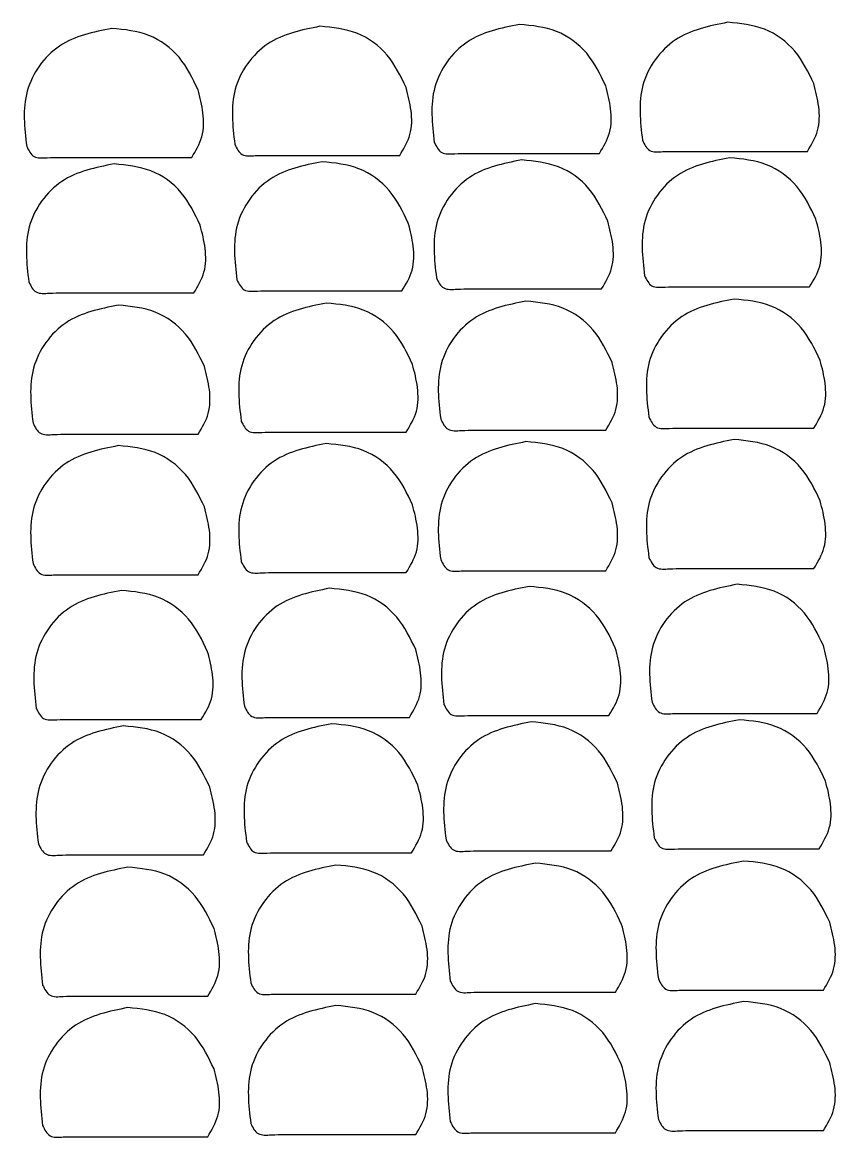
# Model space of a CAD drawing. Extents: x -830 to 230, y -333 to 309.
# Drawn here: x 120.7 to 229.6, y 10.9 to 160.3 of the extents above; entities that cross this region are included whole.
import ezdxf

# ---------------------------------------------------------------- set-up
doc = ezdxf.new("R2010")
doc.units = 0
doc.layers.add('newlayer', color=7, linetype='CONTINUOUS')

msp = doc.modelspace()

# ---------------------------------------------------------------- linework, layer by layer
at = {"layer": 'newlayer', "color": 7}
for p, q in [((187.270748, 159.965022), (187.270748, 159.965022)), ((215.138051, 160.250108), (215.138051, 160.250108)), ((132.679813, 159.428537), (132.679813, 159.428537)), ((160.547115, 159.713624), (160.547115, 159.713624)), ((215.423129, 142.108734), (215.423129, 142.108734)), ((132.964891, 141.287163), (132.964891, 141.287163)), ((160.832193, 141.572249), (160.832193, 141.572249)), ((187.555827, 141.823647), (187.555827, 141.823647)), ((161.402378, 122.652249), (161.402378, 122.652249)), ((188.126012, 122.903647), (188.126012, 122.903647)), ((215.993314, 123.188734), (215.993314, 123.188734)), ((133.535076, 122.367163), (133.535076, 122.367163)), ((133.535076, 103.55139), (133.535076, 103.55139)), ((161.402378, 103.836477), (161.402378, 103.836477)), ((188.126012, 104.087875), (188.126012, 104.087875)), ((215.993314, 104.372962), (215.993314, 104.372962)), ((133.962704, 84.165436), (133.962704, 84.165436)), ((161.830007, 84.450522), (161.830007, 84.450522)), ((188.55364, 84.70192), (188.55364, 84.70192)), ((216.420943, 84.987007), (216.420943, 84.987007)), ((134.247783, 66.024061), (134.247783, 66.024061)), ((162.115085, 66.309148), (162.115085, 66.309148)), ((188.838719, 66.560546), (188.838719, 66.560546)), ((216.706021, 66.845633), (216.706021, 66.845633)), ((217.276206, 47.925622), (217.276206, 47.925622)), ((134.817968, 47.104061), (134.817968, 47.104061)), ((162.68527, 47.389148), (162.68527, 47.389148)), ((189.408903, 47.640549), (189.408903, 47.640549)), ((162.68527, 28.573376), (162.68527, 28.573376)), ((189.408903, 28.824765), (189.408903, 28.824765)), ((217.276206, 29.109866), (217.276206, 29.109866)), ((134.817968, 28.288289), (134.817968, 28.288289))]:
    msp.add_line(p, q, dxfattribs=at)
for points, knots in [([(187.270748, 159.965022), (184.793168, 159.470146), (179.815823, 158.475964), (174.978729, 151.698594), (175.566129, 146.670884), (175.858384, 144.169397)], [0, 0, 0, 0, 7.38699, 14.84012, 22.220271, 22.220271, 22.220271, 22.220271]), ([(198.806582, 151.754119), (198.07727, 153.281121), (196.622331, 156.327409), (192.330327, 159.471763), (188.959584, 159.800377), (187.270748, 159.965022)], [0, 0, 0, 0, 5.030849, 10.036279, 15.062328, 15.062328, 15.062328, 15.062328]), ([(215.138051, 160.250108), (212.66047, 159.755233), (207.683126, 158.761051), (202.846032, 151.983681), (203.433432, 146.95597), (203.725687, 144.454483)], [0, 0, 0, 0, 7.38699, 14.84012, 22.220271, 22.220271, 22.220271, 22.220271]), ([(226.673884, 152.039206), (225.944572, 153.566207), (224.489633, 156.612496), (220.197629, 159.75685), (216.826886, 160.085464), (215.138051, 160.250108)], [0, 0, 0, 0, 5.030849, 10.036279, 15.062328, 15.062328, 15.062328, 15.062328]), ([(132.679813, 159.428537), (130.202232, 158.933661), (125.224887, 157.93948), (120.387793, 151.162109), (120.975194, 146.134399), (121.267449, 143.632912)], [0, 0, 0, 0, 7.38699, 14.84012, 22.220271, 22.220271, 22.220271, 22.220271]), ([(144.215646, 151.217634), (143.486334, 152.744636), (142.031395, 155.790924), (137.739391, 158.935279), (134.368648, 159.263892), (132.679813, 159.428537)], [0, 0, 0, 0, 5.030849, 10.036279, 15.062328, 15.062328, 15.062328, 15.062328]), ([(160.547115, 159.713624), (158.069534, 159.218748), (153.09219, 158.224566), (148.255096, 151.447196), (148.842496, 146.419486), (149.134751, 143.917999)], [0, 0, 0, 0, 7.38699, 14.84012, 22.220271, 22.220271, 22.220271, 22.220271]), ([(172.082948, 151.502721), (171.353636, 153.029723), (169.898698, 156.076011), (165.606693, 159.220365), (162.23595, 159.548979), (160.547115, 159.713624)], [0, 0, 0, 0, 5.030849, 10.036279, 15.062328, 15.062328, 15.062328, 15.062328]), ([(143.368979, 142.142426), (143.910031, 143.042712), (145.007758, 144.86928), (145.009774, 148.148047), (144.479918, 150.19613), (144.215646, 151.217634)], [0, 0, 0, 0, 3.099286, 6.288064, 9.461079, 9.461079, 9.461079, 9.461079]), ([(171.236282, 142.427513), (171.777333, 143.327799), (172.87506, 145.154367), (172.877077, 148.433134), (172.34722, 150.481217), (172.082948, 151.502721)], [0, 0, 0, 0, 3.099286, 6.288064, 9.461079, 9.461079, 9.461079, 9.461079]), ([(197.959915, 142.678911), (198.500967, 143.579197), (199.598693, 145.405765), (199.60071, 148.684532), (199.070854, 150.732615), (198.806582, 151.754119)], [0, 0, 0, 0, 3.099286, 6.288064, 9.461079, 9.461079, 9.461079, 9.461079]), ([(225.827217, 142.963997), (226.368269, 143.864284), (227.465996, 145.690852), (227.468013, 148.969619), (226.938156, 151.017702), (226.673884, 152.039206)], [0, 0, 0, 0, 3.099286, 6.288064, 9.461079, 9.461079, 9.461079, 9.461079]), ([(121.267449, 143.632912), (121.53767, 143.080329), (122.092052, 141.946661), (124.071806, 142.14413), (125.226946, 142.142997), (125.809479, 142.142426)], [0, 0, 0, 0, 1.679089, 3.444787, 5.241098, 5.241098, 5.241098, 5.241098]), ([(149.134751, 143.917999), (149.404973, 143.365416), (149.959355, 142.231747), (151.939108, 142.429217), (153.094248, 142.428084), (153.676782, 142.427513)], [0, 0, 0, 0, 1.679089, 3.444787, 5.241098, 5.241098, 5.241098, 5.241098]), ([(175.858384, 144.169397), (176.128606, 143.616814), (176.682988, 142.483145), (178.662741, 142.680615), (179.817882, 142.679482), (180.400415, 142.678911)], [0, 0, 0, 0, 1.679089, 3.444787, 5.241098, 5.241098, 5.241098, 5.241098]), ([(203.725687, 144.454483), (203.995909, 143.901901), (204.550291, 142.768232), (206.530044, 142.965702), (207.685184, 142.964569), (208.267718, 142.963997)], [0, 0, 0, 0, 1.679089, 3.444787, 5.241098, 5.241098, 5.241098, 5.241098]), ([(125.809479, 142.142426), (127.760538, 142.142426), (131.662652, 142.142426), (137.515819, 142.142426), (141.417927, 142.142426), (143.368979, 142.142426)], [0, 0, 0, 0, 5.853175, 11.706344, 17.5595, 17.5595, 17.5595, 17.5595]), ([(153.676782, 142.427513), (155.62784, 142.427513), (159.529955, 142.427513), (165.383121, 142.427513), (169.28523, 142.427513), (171.236282, 142.427513)], [0, 0, 0, 0, 5.853175, 11.706344, 17.5595, 17.5595, 17.5595, 17.5595]), ([(180.400415, 142.678911), (182.351474, 142.678911), (186.253588, 142.678911), (192.106755, 142.678911), (196.008863, 142.678911), (197.959915, 142.678911)], [0, 0, 0, 0, 5.853175, 11.706344, 17.5595, 17.5595, 17.5595, 17.5595]), ([(215.423129, 142.108734), (212.945549, 141.613859), (207.968205, 140.619677), (203.131112, 133.842306), (203.718513, 128.814596), (204.010768, 126.313109)], [0, 0, 0, 0, 7.386989, 14.840119, 22.22027, 22.22027, 22.22027, 22.22027]), ([(208.267718, 142.963997), (210.218776, 142.963997), (214.120891, 142.963997), (219.974057, 142.963997), (223.876165, 142.963997), (225.827217, 142.963997)], [0, 0, 0, 0, 5.853175, 11.706344, 17.5595, 17.5595, 17.5595, 17.5595]), ([(226.958962, 133.897831), (226.229651, 135.424833), (224.774712, 138.471122), (220.482707, 141.615476), (217.111965, 141.94409), (215.423129, 142.108734)], [0, 0, 0, 0, 5.030849, 10.036279, 15.062328, 15.062328, 15.062328, 15.062328]), ([(132.964891, 141.287163), (130.48731, 140.792287), (125.509966, 139.798105), (120.672874, 133.020735), (121.260274, 127.993025), (121.55253, 125.491538)], [0, 0, 0, 0, 7.386989, 14.840119, 22.22027, 22.22027, 22.22027, 22.22027]), ([(144.500724, 133.07626), (143.771412, 134.603262), (142.316473, 137.64955), (138.024469, 140.793904), (134.653726, 141.122518), (132.964891, 141.287163)], [0, 0, 0, 0, 5.030849, 10.036279, 15.062328, 15.062328, 15.062328, 15.062328]), ([(160.832193, 141.572249), (158.354613, 141.077374), (153.377269, 140.083192), (148.540176, 133.305821), (149.127577, 128.278111), (149.419832, 125.776624)], [0, 0, 0, 0, 7.386989, 14.840119, 22.22027, 22.22027, 22.22027, 22.22027]), ([(172.368027, 133.361347), (171.638715, 134.888349), (170.183776, 137.934637), (165.891771, 141.078991), (162.521029, 141.407605), (160.832193, 141.572249)], [0, 0, 0, 0, 5.030849, 10.036279, 15.062328, 15.062328, 15.062328, 15.062328]), ([(187.555827, 141.823647), (185.078246, 141.328772), (180.100902, 140.33459), (175.26381, 133.557219), (175.85121, 128.529509), (176.143466, 126.028022)], [0, 0, 0, 0, 7.386989, 14.840119, 22.22027, 22.22027, 22.22027, 22.22027]), ([(199.09166, 133.612745), (198.362348, 135.139746), (196.907409, 138.186035), (192.615405, 141.330389), (189.244662, 141.659003), (187.555827, 141.823647)], [0, 0, 0, 0, 5.030849, 10.036279, 15.062328, 15.062328, 15.062328, 15.062328]), ([(143.654058, 124.001052), (144.195109, 124.901338), (145.292836, 126.727906), (145.294853, 130.006673), (144.764996, 132.054756), (144.500724, 133.07626)], [0, 0, 0, 0, 3.099286, 6.288064, 9.461079, 9.461079, 9.461079, 9.461079]), ([(171.52136, 124.286138), (172.062412, 125.186425), (173.160138, 127.012993), (173.162155, 130.29176), (172.632298, 132.339843), (172.368027, 133.361347)], [0, 0, 0, 0, 3.099286, 6.288064, 9.461079, 9.461079, 9.461079, 9.461079]), ([(198.244993, 124.537536), (198.786045, 125.437822), (199.883772, 127.264391), (199.885788, 130.543158), (199.355932, 132.591241), (199.09166, 133.612745)], [0, 0, 0, 0, 3.099286, 6.288064, 9.461079, 9.461079, 9.461079, 9.461079]), ([(226.112296, 124.822623), (226.653348, 125.722909), (227.751074, 127.549478), (227.753091, 130.828245), (227.223234, 132.876327), (226.958962, 133.897831)], [0, 0, 0, 0, 3.099286, 6.288064, 9.461079, 9.461079, 9.461079, 9.461079]), ([(121.55253, 125.491538), (121.822751, 124.938955), (122.377132, 123.805287), (124.356885, 124.002756), (125.512024, 124.001623), (126.094558, 124.001052)], [0, 0, 0, 0, 1.679088, 3.444785, 5.241095, 5.241095, 5.241095, 5.241095]), ([(149.419832, 125.776624), (149.690054, 125.224042), (150.244435, 124.090373), (152.224187, 124.287843), (153.379327, 124.28671), (153.96186, 124.286138)], [0, 0, 0, 0, 1.679088, 3.444785, 5.241095, 5.241095, 5.241095, 5.241095]), ([(176.143466, 126.028022), (176.413687, 125.47544), (176.968068, 124.341771), (178.947821, 124.539241), (180.10296, 124.538108), (180.685494, 124.537536)], [0, 0, 0, 0, 1.679088, 3.444785, 5.241095, 5.241095, 5.241095, 5.241095]), ([(204.010768, 126.313109), (204.280989, 125.760526), (204.835371, 124.626858), (206.815123, 124.824328), (207.970262, 124.823194), (208.552796, 124.822623)], [0, 0, 0, 0, 1.679088, 3.444785, 5.241095, 5.241095, 5.241095, 5.241095]), ([(126.094558, 124.001052), (128.045616, 124.001052), (131.947731, 124.001052), (137.800897, 124.001052), (141.703005, 124.001052), (143.654058, 124.001052)], [0, 0, 0, 0, 5.853175, 11.706344, 17.5595, 17.5595, 17.5595, 17.5595]), ([(153.96186, 124.286138), (155.912918, 124.286138), (159.815033, 124.286138), (165.6682, 124.286138), (169.570308, 124.286138), (171.52136, 124.286138)], [0, 0, 0, 0, 5.853175, 11.706344, 17.5595, 17.5595, 17.5595, 17.5595]), ([(180.685494, 124.537536), (182.636552, 124.537536), (186.538666, 124.537536), (192.391833, 124.537536), (196.293941, 124.537536), (198.244993, 124.537536)], [0, 0, 0, 0, 5.853175, 11.706344, 17.5595, 17.5595, 17.5595, 17.5595]), ([(208.552796, 124.822623), (210.503854, 124.822623), (214.405969, 124.822623), (220.259135, 124.822623), (224.161244, 124.822623), (226.112296, 124.822623)], [0, 0, 0, 0, 5.853175, 11.706344, 17.5595, 17.5595, 17.5595, 17.5595]), ([(161.402378, 122.652249), (158.924798, 122.157374), (153.947454, 121.163192), (149.110361, 114.385821), (149.697762, 109.358111), (149.990017, 106.856624)], [0, 0, 0, 0, 7.386989, 14.840119, 22.22027, 22.22027, 22.22027, 22.22027]), ([(172.938211, 114.441347), (172.2089, 115.968349), (170.753961, 119.014637), (166.461956, 122.158991), (163.091214, 122.487605), (161.402378, 122.652249)], [0, 0, 0, 0, 5.030849, 10.036279, 15.062328, 15.062328, 15.062328, 15.062328]), ([(188.126012, 122.903647), (185.648431, 122.408772), (180.671087, 121.41459), (175.833995, 114.637219), (176.421395, 109.609509), (176.71365, 107.108022)], [0, 0, 0, 0, 7.386989, 14.840119, 22.22027, 22.22027, 22.22027, 22.22027]), ([(199.661845, 114.692745), (198.932533, 116.219746), (197.477594, 119.266035), (193.18559, 122.410389), (189.814847, 122.739003), (188.126012, 122.903647)], [0, 0, 0, 0, 5.030849, 10.036279, 15.062328, 15.062328, 15.062328, 15.062328]), ([(215.993314, 123.188734), (213.515734, 122.693859), (208.538389, 121.699677), (203.701297, 114.922306), (204.288698, 109.894596), (204.580953, 107.393109)], [0, 0, 0, 0, 7.386989, 14.840119, 22.22027, 22.22027, 22.22027, 22.22027]), ([(227.529147, 114.977831), (226.799835, 116.504833), (225.344897, 119.551122), (221.052892, 122.695476), (217.68215, 123.02409), (215.993314, 123.188734)], [0, 0, 0, 0, 5.030849, 10.036279, 15.062328, 15.062328, 15.062328, 15.062328]), ([(133.535076, 122.367163), (131.057495, 121.872287), (126.080151, 120.878105), (121.243059, 114.100735), (121.830459, 109.073025), (122.122715, 106.571538)], [0, 0, 0, 0, 7.386989, 14.840119, 22.22027, 22.22027, 22.22027, 22.22027]), ([(145.070909, 114.15626), (144.341597, 115.683262), (142.886658, 118.72955), (138.594654, 121.873904), (135.223911, 122.202518), (133.535076, 122.367163)], [0, 0, 0, 0, 5.030849, 10.036279, 15.062328, 15.062328, 15.062328, 15.062328]), ([(144.224242, 105.081052), (144.765294, 105.981338), (145.863021, 107.807906), (145.865037, 111.086673), (145.335181, 113.134756), (145.070909, 114.15626)], [0, 0, 0, 0, 3.099286, 6.288064, 9.461079, 9.461079, 9.461079, 9.461079]), ([(172.091545, 105.366138), (172.632597, 106.266425), (173.730323, 108.092993), (173.73234, 111.37176), (173.202483, 113.419843), (172.938211, 114.441347)], [0, 0, 0, 0, 3.099286, 6.288064, 9.461079, 9.461079, 9.461079, 9.461079]), ([(198.815178, 105.617536), (199.35623, 106.517822), (200.453957, 108.344391), (200.455973, 111.623158), (199.926117, 113.671241), (199.661845, 114.692745)], [0, 0, 0, 0, 3.099286, 6.288064, 9.461079, 9.461079, 9.461079, 9.461079]), ([(226.682481, 105.902623), (227.223532, 106.802909), (228.321259, 108.629478), (228.323276, 111.908245), (227.793419, 113.956327), (227.529147, 114.977831)], [0, 0, 0, 0, 3.099286, 6.288064, 9.461079, 9.461079, 9.461079, 9.461079]), ([(122.122715, 106.571538), (122.392936, 106.018955), (122.947317, 104.885287), (124.92707, 105.082756), (126.082209, 105.081623), (126.664743, 105.081052)], [0, 0, 0, 0, 1.679088, 3.444785, 5.241095, 5.241095, 5.241095, 5.241095]), ([(149.990017, 106.856624), (150.260238, 106.304042), (150.81462, 105.170373), (152.794372, 105.367843), (153.949511, 105.36671), (154.532045, 105.366138)], [0, 0, 0, 0, 1.679088, 3.444785, 5.241095, 5.241095, 5.241095, 5.241095]), ([(176.71365, 107.108022), (176.983872, 106.55544), (177.538253, 105.421771), (179.518006, 105.619241), (180.673145, 105.618108), (181.255678, 105.617536)], [0, 0, 0, 0, 1.679088, 3.444785, 5.241095, 5.241095, 5.241095, 5.241095]), ([(204.580953, 107.393109), (204.851174, 106.840526), (205.405556, 105.706858), (207.385308, 105.904328), (208.540447, 105.903194), (209.122981, 105.902623)], [0, 0, 0, 0, 1.679088, 3.444785, 5.241095, 5.241095, 5.241095, 5.241095]), ([(126.664743, 105.081052), (128.615801, 105.081052), (132.517915, 105.081052), (138.371082, 105.081052), (142.27319, 105.081052), (144.224242, 105.081052)], [0, 0, 0, 0, 5.853175, 11.706344, 17.5595, 17.5595, 17.5595, 17.5595]), ([(154.532045, 105.366138), (156.483103, 105.366138), (160.385218, 105.366138), (166.238384, 105.366138), (170.140493, 105.366138), (172.091545, 105.366138)], [0, 0, 0, 0, 5.853175, 11.706344, 17.5595, 17.5595, 17.5595, 17.5595]), ([(181.255678, 105.617536), (183.206737, 105.617536), (187.108851, 105.617536), (192.962018, 105.617536), (196.864126, 105.617536), (198.815178, 105.617536)], [0, 0, 0, 0, 5.853175, 11.706344, 17.5595, 17.5595, 17.5595, 17.5595]), ([(209.122981, 105.902623), (211.074039, 105.902623), (214.976154, 105.902623), (220.82932, 105.902623), (224.731429, 105.902623), (226.682481, 105.902623)], [0, 0, 0, 0, 5.853175, 11.706344, 17.5595, 17.5595, 17.5595, 17.5595]), ([(133.535076, 103.55139), (131.057495, 103.056515), (126.080151, 102.062333), (121.243059, 95.284962), (121.830459, 90.257252), (122.122715, 87.755765)], [0, 0, 0, 0, 7.386989, 14.840119, 22.22027, 22.22027, 22.22027, 22.22027]), ([(145.070909, 95.340487), (144.341597, 96.867489), (142.886658, 99.913778), (138.594654, 103.058132), (135.223911, 103.386746), (133.535076, 103.55139)], [0, 0, 0, 0, 5.030849, 10.036279, 15.062328, 15.062328, 15.062328, 15.062328]), ([(161.402378, 103.836477), (158.924798, 103.341602), (153.947454, 102.34742), (149.110361, 95.570049), (149.697762, 90.542339), (149.990017, 88.040852)], [0, 0, 0, 0, 7.386989, 14.840119, 22.22027, 22.22027, 22.22027, 22.22027]), ([(172.938211, 95.625574), (172.2089, 97.152576), (170.753961, 100.198864), (166.461956, 103.343219), (163.091214, 103.671832), (161.402378, 103.836477)], [0, 0, 0, 0, 5.030849, 10.036279, 15.062328, 15.062328, 15.062328, 15.062328]), ([(188.126012, 104.087875), (185.648431, 103.592999), (180.671087, 102.598818), (175.833995, 95.821447), (176.421395, 90.793737), (176.71365, 88.29225)], [0, 0, 0, 0, 7.386989, 14.840119, 22.22027, 22.22027, 22.22027, 22.22027]), ([(199.661845, 95.876972), (198.932533, 97.403974), (197.477594, 100.450262), (193.18559, 103.594617), (189.814847, 103.92323), (188.126012, 104.087875)], [0, 0, 0, 0, 5.030849, 10.036279, 15.062328, 15.062328, 15.062328, 15.062328]), ([(215.993314, 104.372962), (213.515734, 103.878086), (208.538389, 102.883904), (203.701297, 96.106534), (204.288698, 91.078824), (204.580953, 88.577337)], [0, 0, 0, 0, 7.386989, 14.840119, 22.22027, 22.22027, 22.22027, 22.22027]), ([(227.529147, 96.162059), (226.799835, 97.689061), (225.344897, 100.735349), (221.052892, 103.879703), (217.68215, 104.208317), (215.993314, 104.372962)], [0, 0, 0, 0, 5.030849, 10.036279, 15.062328, 15.062328, 15.062328, 15.062328]), ([(172.091545, 86.550366), (172.632597, 87.450652), (173.730323, 89.27722), (173.73234, 92.555987), (173.202483, 94.60407), (172.938211, 95.625574)], [0, 0, 0, 0, 3.099286, 6.288064, 9.461079, 9.461079, 9.461079, 9.461079]), ([(198.815178, 86.801764), (199.35623, 87.70205), (200.453957, 89.528618), (200.455973, 92.807385), (199.926117, 94.855468), (199.661845, 95.876972)], [0, 0, 0, 0, 3.099286, 6.288064, 9.461079, 9.461079, 9.461079, 9.461079]), ([(226.682481, 87.086851), (227.223532, 87.987137), (228.321259, 89.813705), (228.323276, 93.092472), (227.793419, 95.140555), (227.529147, 96.162059)], [0, 0, 0, 0, 3.099286, 6.288064, 9.461079, 9.461079, 9.461079, 9.461079]), ([(144.224242, 86.265279), (144.765294, 87.165565), (145.863021, 88.992134), (145.865037, 92.270901), (145.335181, 94.318983), (145.070909, 95.340487)], [0, 0, 0, 0, 3.099286, 6.288064, 9.461079, 9.461079, 9.461079, 9.461079]), ([(176.71365, 88.29225), (176.983872, 87.739667), (177.538253, 86.605999), (179.518006, 86.803468), (180.673145, 86.802335), (181.255678, 86.801764)], [0, 0, 0, 0, 1.679088, 3.444785, 5.241095, 5.241095, 5.241095, 5.241095]), ([(204.580953, 88.577337), (204.851174, 88.024754), (205.405556, 86.891086), (207.385308, 87.088555), (208.540447, 87.087422), (209.122981, 87.086851)], [0, 0, 0, 0, 1.679088, 3.444785, 5.241095, 5.241095, 5.241095, 5.241095]), ([(122.122715, 87.755765), (122.392936, 87.203182), (122.947317, 86.069514), (124.92707, 86.266984), (126.082209, 86.26585), (126.664743, 86.265279)], [0, 0, 0, 0, 1.679088, 3.444785, 5.241095, 5.241095, 5.241095, 5.241095]), ([(149.990017, 88.040852), (150.260238, 87.488269), (150.81462, 86.354601), (152.794372, 86.55207), (153.949511, 86.550937), (154.532045, 86.550366)], [0, 0, 0, 0, 1.679088, 3.444785, 5.241095, 5.241095, 5.241095, 5.241095]), ([(181.255678, 86.801764), (183.206737, 86.801764), (187.108851, 86.801764), (192.962018, 86.801764), (196.864126, 86.801764), (198.815178, 86.801764)], [0, 0, 0, 0, 5.853175, 11.706344, 17.5595, 17.5595, 17.5595, 17.5595]), ([(209.122981, 87.086851), (211.074039, 87.086851), (214.976154, 87.086851), (220.82932, 87.086851), (224.731429, 87.086851), (226.682481, 87.086851)], [0, 0, 0, 0, 5.853175, 11.706344, 17.5595, 17.5595, 17.5595, 17.5595]), ([(126.664743, 86.265279), (128.615801, 86.265279), (132.517915, 86.265279), (138.371082, 86.265279), (142.27319, 86.265279), (144.224242, 86.265279)], [0, 0, 0, 0, 5.853175, 11.706344, 17.5595, 17.5595, 17.5595, 17.5595]), ([(154.532045, 86.550366), (156.483103, 86.550366), (160.385218, 86.550366), (166.238384, 86.550366), (170.140493, 86.550366), (172.091545, 86.550366)], [0, 0, 0, 0, 5.853175, 11.706344, 17.5595, 17.5595, 17.5595, 17.5595]), ([(133.962704, 84.165436), (131.485124, 83.67056), (126.507779, 82.676378), (121.670685, 75.899008), (122.258085, 70.871298), (122.550341, 68.369811)], [0, 0, 0, 0, 7.38699, 14.84012, 22.220271, 22.220271, 22.220271, 22.220271]), ([(145.498538, 75.954533), (144.769226, 77.481535), (143.314287, 80.527823), (139.022283, 83.672177), (135.65154, 84.000791), (133.962704, 84.165436)], [0, 0, 0, 0, 5.030849, 10.036279, 15.062328, 15.062328, 15.062328, 15.062328]), ([(161.830007, 84.450522), (159.352426, 83.955647), (154.375082, 82.961465), (149.537988, 76.184095), (150.125388, 71.156385), (150.417643, 68.654897)], [0, 0, 0, 0, 7.38699, 14.84012, 22.220271, 22.220271, 22.220271, 22.220271]), ([(173.36584, 76.23962), (172.636528, 77.766622), (171.181589, 80.81291), (166.889585, 83.957264), (163.518842, 84.285878), (161.830007, 84.450522)], [0, 0, 0, 0, 5.030849, 10.036279, 15.062328, 15.062328, 15.062328, 15.062328]), ([(188.55364, 84.70192), (186.07606, 84.207045), (181.098715, 83.212863), (176.261621, 76.435493), (176.849021, 71.407782), (177.141276, 68.906295)], [0, 0, 0, 0, 7.38699, 14.84012, 22.220271, 22.220271, 22.220271, 22.220271]), ([(200.089474, 76.491018), (199.360162, 78.018019), (197.905223, 81.064308), (193.613219, 84.208662), (190.242476, 84.537276), (188.55364, 84.70192)], [0, 0, 0, 0, 5.030849, 10.036279, 15.062328, 15.062328, 15.062328, 15.062328]), ([(216.420943, 84.987007), (213.943362, 84.492132), (208.966018, 83.49795), (204.128923, 76.72058), (204.716324, 71.692869), (205.008579, 69.191382)], [0, 0, 0, 0, 7.38699, 14.84012, 22.220271, 22.220271, 22.220271, 22.220271]), ([(227.956776, 76.776104), (227.227464, 78.303106), (225.772525, 81.349395), (221.480521, 84.493749), (218.109778, 84.822363), (216.420943, 84.987007)], [0, 0, 0, 0, 5.030849, 10.036279, 15.062328, 15.062328, 15.062328, 15.062328]), ([(172.519173, 67.164411), (173.060225, 68.064698), (174.157952, 69.891266), (174.159969, 73.170033), (173.630112, 75.218116), (173.36584, 76.23962)], [0, 0, 0, 0, 3.099286, 6.288064, 9.461079, 9.461079, 9.461079, 9.461079]), ([(199.242807, 67.415809), (199.783859, 68.316095), (200.881585, 70.142664), (200.883602, 73.421431), (200.353746, 75.469514), (200.089474, 76.491018)], [0, 0, 0, 0, 3.099286, 6.288064, 9.461079, 9.461079, 9.461079, 9.461079]), ([(227.110109, 67.700896), (227.651161, 68.601182), (228.748888, 70.427751), (228.750904, 73.706518), (228.221048, 75.7546), (227.956776, 76.776104)], [0, 0, 0, 0, 3.099286, 6.288064, 9.461079, 9.461079, 9.461079, 9.461079]), ([(144.651871, 66.879325), (145.192923, 67.779611), (146.290649, 69.606179), (146.292666, 72.884946), (145.76281, 74.933029), (145.498538, 75.954533)], [0, 0, 0, 0, 3.099286, 6.288064, 9.461079, 9.461079, 9.461079, 9.461079]), ([(177.141276, 68.906295), (177.411498, 68.353713), (177.96588, 67.220044), (179.945633, 67.417514), (181.100773, 67.416381), (181.683307, 67.415809)], [0, 0, 0, 0, 1.679089, 3.444787, 5.241098, 5.241098, 5.241098, 5.241098]), ([(205.008579, 69.191382), (205.278801, 68.638799), (205.833182, 67.505131), (207.812936, 67.702601), (208.968076, 67.701467), (209.55061, 67.700896)], [0, 0, 0, 0, 1.679089, 3.444787, 5.241098, 5.241098, 5.241098, 5.241098]), ([(122.550341, 68.369811), (122.820562, 67.817228), (123.374944, 66.683559), (125.354697, 66.881029), (126.509838, 66.879896), (127.092371, 66.879325)], [0, 0, 0, 0, 1.679089, 3.444787, 5.241098, 5.241098, 5.241098, 5.241098]), ([(150.417643, 68.654897), (150.687865, 68.102315), (151.242247, 66.968646), (153.222, 67.166116), (154.37714, 67.164983), (154.959674, 67.164411)], [0, 0, 0, 0, 1.679089, 3.444787, 5.241098, 5.241098, 5.241098, 5.241098]), ([(181.683307, 67.415809), (183.634366, 67.415809), (187.53648, 67.415809), (193.389647, 67.415809), (197.291755, 67.415809), (199.242807, 67.415809)], [0, 0, 0, 0, 5.853175, 11.706344, 17.5595, 17.5595, 17.5595, 17.5595]), ([(209.55061, 67.700896), (211.501668, 67.700896), (215.403782, 67.700896), (221.256949, 67.700896), (225.159057, 67.700896), (227.110109, 67.700896)], [0, 0, 0, 0, 5.853175, 11.706344, 17.5595, 17.5595, 17.5595, 17.5595]), ([(134.247783, 66.024061), (131.770202, 65.529186), (126.792858, 64.535004), (121.955766, 57.757633), (122.543166, 52.729923), (122.835422, 50.228436)], [0, 0, 0, 0, 7.386989, 14.840119, 22.22027, 22.22027, 22.22027, 22.22027]), ([(127.092371, 66.879325), (129.04343, 66.879325), (132.945544, 66.879325), (138.798711, 66.879325), (142.700819, 66.879325), (144.651871, 66.879325)], [0, 0, 0, 0, 5.853175, 11.706344, 17.5595, 17.5595, 17.5595, 17.5595]), ([(145.783616, 57.813159), (145.054304, 59.340161), (143.599365, 62.386449), (139.307361, 65.530803), (135.936618, 65.859417), (134.247783, 66.024061)], [0, 0, 0, 0, 5.030849, 10.036279, 15.062328, 15.062328, 15.062328, 15.062328]), ([(162.115085, 66.309148), (159.637505, 65.814273), (154.660161, 64.820091), (149.823068, 58.04272), (150.410469, 53.01501), (150.702724, 50.513523)], [0, 0, 0, 0, 7.386989, 14.840119, 22.22027, 22.22027, 22.22027, 22.22027]), ([(154.959674, 67.164411), (156.910732, 67.164411), (160.812847, 67.164411), (166.666013, 67.164411), (170.568121, 67.164411), (172.519173, 67.164411)], [0, 0, 0, 0, 5.853175, 11.706344, 17.5595, 17.5595, 17.5595, 17.5595]), ([(173.650918, 58.098245), (172.921607, 59.625247), (171.466668, 62.671536), (167.174663, 65.81589), (163.803921, 66.144504), (162.115085, 66.309148)], [0, 0, 0, 0, 5.030849, 10.036279, 15.062328, 15.062328, 15.062328, 15.062328]), ([(188.838719, 66.560546), (186.361138, 66.065671), (181.383794, 65.071491), (176.546701, 58.294119), (177.134102, 53.266407), (177.426358, 50.764918)], [0, 0, 0, 0, 7.386988, 14.840117, 22.220274, 22.220274, 22.220274, 22.220274]), ([(200.374552, 58.349641), (199.64524, 59.876643), (198.190302, 62.922932), (193.898297, 66.067288), (190.527554, 66.395902), (188.838719, 66.560546)], [0, 0, 0, 0, 5.030851, 10.036281, 15.062331, 15.062331, 15.062331, 15.062331]), ([(216.706021, 66.845633), (214.228441, 66.350757), (209.251097, 65.356575), (204.414005, 58.579209), (205.001405, 53.551503), (205.29366, 51.050019)], [0, 0, 0, 0, 7.386989, 14.840118, 22.220258, 22.220258, 22.220258, 22.220258]), ([(228.241854, 58.634741), (227.512542, 60.161741), (226.057602, 63.208025), (221.765598, 66.352375), (218.394857, 66.680988), (216.706021, 66.845633)], [0, 0, 0, 0, 5.030842, 10.03627, 15.06232, 15.06232, 15.06232, 15.06232]), ([(199.527885, 49.274446), (200.068937, 50.174731), (201.166664, 52.001298), (201.168681, 55.280061), (200.638824, 57.328139), (200.374552, 58.349641)], [0, 0, 0, 0, 3.099283, 6.288059, 9.461066, 9.461066, 9.461066, 9.461066]), ([(227.395188, 49.559519), (227.93624, 50.459805), (229.033967, 52.286374), (229.035982, 55.565146), (228.506126, 57.613234), (228.241854, 58.634741)], [0, 0, 0, 0, 3.099284, 6.288067, 9.461093, 9.461093, 9.461093, 9.461093]), ([(144.936949, 48.73795), (145.478001, 49.638237), (146.575728, 51.464805), (146.577744, 54.743572), (146.047888, 56.791655), (145.783616, 57.813159)], [0, 0, 0, 0, 3.099286, 6.288064, 9.461079, 9.461079, 9.461079, 9.461079]), ([(172.804252, 49.023037), (173.345304, 49.923323), (174.44303, 51.749892), (174.445047, 55.028659), (173.91519, 57.076741), (173.650918, 58.098245)], [0, 0, 0, 0, 3.099286, 6.288064, 9.461079, 9.461079, 9.461079, 9.461079]), ([(205.29366, 51.050019), (205.563881, 50.497432), (206.118259, 49.363758), (208.098015, 49.561221), (209.253154, 49.56009), (209.835688, 49.559519)], [0, 0, 0, 0, 1.679097, 3.444794, 5.241104, 5.241104, 5.241104, 5.241104]), ([(122.835422, 50.228436), (123.105643, 49.675854), (123.660024, 48.542185), (125.639777, 48.739655), (126.794916, 48.738522), (127.37745, 48.73795)], [0, 0, 0, 0, 1.679088, 3.444785, 5.241095, 5.241095, 5.241095, 5.241095]), ([(150.702724, 50.513523), (150.972946, 49.96094), (151.527327, 48.827272), (153.507079, 49.024742), (154.662219, 49.023608), (155.244752, 49.023037)], [0, 0, 0, 0, 1.679088, 3.444785, 5.241095, 5.241095, 5.241095, 5.241095]), ([(177.426358, 50.764918), (177.69658, 50.212339), (178.250964, 49.078676), (180.230713, 49.27615), (181.385852, 49.275017), (181.968386, 49.274446)], [0, 0, 0, 0, 1.679081, 3.444778, 5.241087, 5.241087, 5.241087, 5.241087]), ([(209.835688, 49.559519), (211.786746, 49.559519), (215.688861, 49.559519), (221.542027, 49.559519), (225.444136, 49.559519), (227.395188, 49.559519)], [0, 0, 0, 0, 5.853175, 11.706344, 17.5595, 17.5595, 17.5595, 17.5595]), ([(127.37745, 48.73795), (129.328508, 48.73795), (133.230623, 48.73795), (139.083789, 48.73795), (142.985897, 48.73795), (144.936949, 48.73795)], [0, 0, 0, 0, 5.853175, 11.706344, 17.5595, 17.5595, 17.5595, 17.5595]), ([(155.244752, 49.023037), (157.19581, 49.023037), (161.097925, 49.023037), (166.951091, 49.023037), (170.8532, 49.023037), (172.804252, 49.023037)], [0, 0, 0, 0, 5.853175, 11.706344, 17.5595, 17.5595, 17.5595, 17.5595]), ([(181.968386, 49.274446), (183.919444, 49.274446), (187.821558, 49.274446), (193.674725, 49.274446), (197.576833, 49.274446), (199.527885, 49.274446)], [0, 0, 0, 0, 5.853175, 11.706344, 17.5595, 17.5595, 17.5595, 17.5595]), ([(217.276206, 47.925622), (214.798625, 47.430751), (209.821282, 46.436579), (204.984187, 39.659209), (205.571589, 34.631499), (205.863845, 32.130011)], [0, 0, 0, 0, 7.386985, 14.84011, 22.220265, 22.220265, 22.220265, 22.220265]), ([(228.812039, 39.714733), (228.082727, 41.241732), (226.627787, 44.288017), (222.335784, 47.432369), (218.965041, 47.760979), (217.276206, 47.925622)], [0, 0, 0, 0, 5.030843, 10.036272, 15.06232, 15.06232, 15.06232, 15.06232]), ([(134.817968, 47.104061), (132.340387, 46.609186), (127.363043, 45.615004), (122.525951, 38.837633), (123.113351, 33.809923), (123.405606, 31.308436)], [0, 0, 0, 0, 7.386989, 14.840119, 22.22027, 22.22027, 22.22027, 22.22027]), ([(146.353801, 38.893159), (145.624489, 40.420161), (144.16955, 43.466449), (139.877546, 46.610803), (136.506803, 46.939417), (134.817968, 47.104061)], [0, 0, 0, 0, 5.030849, 10.036279, 15.062328, 15.062328, 15.062328, 15.062328]), ([(162.68527, 47.389148), (160.20769, 46.894273), (155.230345, 45.900091), (150.393253, 39.12272), (150.980654, 34.09501), (151.272909, 31.593523)], [0, 0, 0, 0, 7.386989, 14.840119, 22.22027, 22.22027, 22.22027, 22.22027]), ([(174.221103, 39.178245), (173.491791, 40.705247), (172.036853, 43.751536), (167.744848, 46.89589), (164.374106, 47.224504), (162.68527, 47.389148)], [0, 0, 0, 0, 5.030849, 10.036279, 15.062328, 15.062328, 15.062328, 15.062328]), ([(189.408903, 47.640549), (186.931323, 47.145671), (181.95398, 46.151483), (177.116886, 39.374111), (177.704287, 34.346399), (177.996542, 31.84491)], [0, 0, 0, 0, 7.386991, 14.840122, 22.220279, 22.220279, 22.220279, 22.220279]), ([(200.944737, 39.429632), (200.215426, 40.956638), (198.760489, 44.002933), (194.468483, 47.147296), (191.097739, 47.475906), (189.408903, 47.640549)], [0, 0, 0, 0, 5.03086, 10.036293, 15.062342, 15.062342, 15.062342, 15.062342]), ([(145.507134, 29.81795), (146.048186, 30.718237), (147.145913, 32.544805), (147.147929, 35.823572), (146.618073, 37.871655), (146.353801, 38.893159)], [0, 0, 0, 0, 3.099286, 6.288064, 9.461079, 9.461079, 9.461079, 9.461079]), ([(173.374437, 30.103037), (173.915488, 31.003323), (175.013215, 32.829892), (175.015232, 36.108659), (174.485375, 38.156741), (174.221103, 39.178245)], [0, 0, 0, 0, 3.099286, 6.288064, 9.461079, 9.461079, 9.461079, 9.461079]), ([(200.09807, 30.354438), (200.639122, 31.254723), (201.736848, 33.081289), (201.738866, 36.360052), (201.209009, 38.408131), (200.944737, 39.429632)], [0, 0, 0, 0, 3.099283, 6.288059, 9.461066, 9.461066, 9.461066, 9.461066]), ([(227.965373, 30.639511), (228.506424, 31.5398), (229.604149, 33.366373), (229.606168, 36.645143), (229.076311, 38.693227), (228.812039, 39.714733)], [0, 0, 0, 0, 3.099295, 6.288072, 9.461092, 9.461092, 9.461092, 9.461092]), ([(151.272909, 31.593523), (151.54313, 31.04094), (152.097512, 29.907272), (154.077264, 30.104742), (155.232403, 30.103609), (155.814937, 30.103037)], [0, 0, 0, 0, 1.679088, 3.444785, 5.241095, 5.241095, 5.241095, 5.241095]), ([(177.996542, 31.84491), (178.266765, 31.292331), (178.821149, 30.158668), (180.800897, 30.356141), (181.956037, 30.355009), (182.53857, 30.354438)], [0, 0, 0, 0, 1.679081, 3.444778, 5.241087, 5.241087, 5.241087, 5.241087]), ([(205.863845, 32.130011), (206.134066, 31.577426), (206.688446, 30.443754), (208.6682, 30.641231), (209.823339, 30.640087), (210.405873, 30.639511)], [0, 0, 0, 0, 1.679092, 3.444789, 5.241098, 5.241098, 5.241098, 5.241098]), ([(123.405606, 31.308436), (123.675828, 30.755854), (124.230209, 29.622185), (126.209962, 29.819655), (127.365101, 29.818522), (127.947634, 29.81795)], [0, 0, 0, 0, 1.679088, 3.444785, 5.241095, 5.241095, 5.241095, 5.241095]), ([(155.814937, 30.103037), (157.765995, 30.103037), (161.66811, 30.103037), (167.521276, 30.103037), (171.423385, 30.103037), (173.374437, 30.103037)], [0, 0, 0, 0, 5.853175, 11.706344, 17.5595, 17.5595, 17.5595, 17.5595]), ([(182.53857, 30.354438), (184.489629, 30.354438), (188.391743, 30.354438), (194.24491, 30.354438), (198.147018, 30.354438), (200.09807, 30.354438)], [0, 0, 0, 0, 5.853175, 11.706344, 17.5595, 17.5595, 17.5595, 17.5595]), ([(210.405873, 30.639511), (212.356931, 30.639511), (216.259046, 30.639511), (222.112212, 30.639511), (226.01432, 30.639511), (227.965373, 30.639511)], [0, 0, 0, 0, 5.853175, 11.706344, 17.5595, 17.5595, 17.5595, 17.5595]), ([(127.947634, 29.81795), (129.898693, 29.81795), (133.800807, 29.81795), (139.653974, 29.81795), (143.556082, 29.81795), (145.507134, 29.81795)], [0, 0, 0, 0, 5.853175, 11.706344, 17.5595, 17.5595, 17.5595, 17.5595]), ([(162.68527, 28.573376), (160.20769, 28.0785), (155.230346, 27.084319), (150.393253, 20.306949), (150.980654, 15.27924), (151.272909, 12.777754)], [0, 0, 0, 0, 7.386989, 14.840118, 22.220267, 22.220267, 22.220267, 22.220267]), ([(174.221103, 20.362473), (173.491791, 21.889475), (172.036853, 24.935763), (167.744848, 28.080117), (164.374106, 28.408731), (162.68527, 28.573376)], [0, 0, 0, 0, 5.030849, 10.036279, 15.062328, 15.062328, 15.062328, 15.062328]), ([(189.408903, 28.824765), (186.931323, 28.329892), (181.953975, 27.335714), (177.116886, 20.558333), (177.704287, 15.530619), (177.996542, 13.029129)], [0, 0, 0, 0, 7.386987, 14.840122, 22.220283, 22.220283, 22.220283, 22.220283]), ([(200.944737, 20.613877), (200.215425, 22.140876), (198.760484, 25.187161), (194.468481, 28.331513), (191.097739, 28.660122), (189.408903, 28.824765)], [0, 0, 0, 0, 5.030843, 10.036272, 15.06232, 15.06232, 15.06232, 15.06232]), ([(217.276206, 29.109866), (214.798626, 28.614988), (209.821282, 27.6208), (204.984188, 20.84343), (205.571589, 15.815718), (205.863845, 13.31423)], [0, 0, 0, 0, 7.386991, 14.840121, 22.220276, 22.220276, 22.220276, 22.220276]), ([(228.812039, 20.898949), (228.082728, 22.425955), (226.627791, 25.47225), (222.335786, 28.616613), (218.965042, 28.945223), (217.276206, 29.109866)], [0, 0, 0, 0, 5.03086, 10.036293, 15.062342, 15.062342, 15.062342, 15.062342]), ([(134.817968, 28.288289), (132.340387, 27.793413), (127.363042, 26.799231), (122.52595, 20.021855), (123.113351, 14.994142), (123.405606, 12.492653)], [0, 0, 0, 0, 7.386989, 14.840121, 22.22028, 22.22028, 22.22028, 22.22028]), ([(146.353801, 20.077386), (145.624489, 21.604388), (144.16955, 24.650676), (139.877546, 27.795031), (136.506803, 28.123644), (134.817968, 28.288289)], [0, 0, 0, 0, 5.030849, 10.036279, 15.062328, 15.062328, 15.062328, 15.062328]), ([(145.507134, 11.002181), (146.048186, 11.902466), (147.145913, 13.729033), (147.147929, 17.007799), (146.618073, 19.055882), (146.353801, 20.077386)], [0, 0, 0, 0, 3.099283, 6.288061, 9.461077, 9.461077, 9.461077, 9.461077]), ([(173.374437, 11.287253), (173.915488, 12.187544), (175.013213, 14.014118), (175.015232, 17.292887), (174.485375, 19.34097), (174.221103, 20.362473)], [0, 0, 0, 0, 3.099298, 6.288076, 9.461089, 9.461089, 9.461089, 9.461089]), ([(200.09807, 11.538657), (200.639122, 12.438942), (201.73685, 14.26551), (201.738864, 17.544282), (201.209009, 19.592369), (200.944737, 20.613877)], [0, 0, 0, 0, 3.099283, 6.288065, 9.461091, 9.461091, 9.461091, 9.461091]), ([(227.965373, 11.82373), (228.506424, 12.724021), (229.604149, 14.550597), (229.606169, 17.829367), (229.076311, 19.877448), (228.812039, 20.898949)], [0, 0, 0, 0, 3.0993, 6.288082, 9.461089, 9.461089, 9.461089, 9.461089]), ([(123.405606, 12.492653), (123.675829, 11.940074), (124.230213, 10.806411), (126.209962, 11.003884), (127.365101, 11.002752), (127.947634, 11.002181)], [0, 0, 0, 0, 1.679081, 3.444778, 5.241087, 5.241087, 5.241087, 5.241087]), ([(151.272909, 12.777754), (151.54313, 12.225168), (152.09751, 11.091497), (154.077264, 11.288973), (155.232403, 11.28783), (155.814937, 11.287253)], [0, 0, 0, 0, 1.679092, 3.444789, 5.241098, 5.241098, 5.241098, 5.241098]), ([(177.996542, 13.029129), (178.266765, 12.47655), (178.821149, 11.342887), (180.800897, 11.54036), (181.956037, 11.539228), (182.53857, 11.538657)], [0, 0, 0, 0, 1.679081, 3.444778, 5.241087, 5.241087, 5.241087, 5.241087]), ([(205.863845, 13.31423), (206.134066, 12.761645), (206.688446, 11.627973), (208.6682, 11.82545), (209.823339, 11.824306), (210.405873, 11.82373)], [0, 0, 0, 0, 1.679092, 3.444789, 5.241098, 5.241098, 5.241098, 5.241098]), ([(127.947634, 11.002181), (129.898693, 11.002181), (133.800807, 11.002181), (139.653974, 11.002181), (143.556082, 11.002181), (145.507134, 11.002181)], [0, 0, 0, 0, 5.853175, 11.706344, 17.5595, 17.5595, 17.5595, 17.5595]), ([(155.814937, 11.287253), (157.765995, 11.287253), (161.66811, 11.287253), (167.521276, 11.287253), (171.423385, 11.287253), (173.374437, 11.287253)], [0, 0, 0, 0, 5.853175, 11.706344, 17.5595, 17.5595, 17.5595, 17.5595]), ([(182.53857, 11.538657), (184.489629, 11.538657), (188.391743, 11.538657), (194.24491, 11.538657), (198.147018, 11.538657), (200.09807, 11.538657)], [0, 0, 0, 0, 5.853175, 11.706344, 17.5595, 17.5595, 17.5595, 17.5595]), ([(210.405873, 11.82373), (212.356931, 11.82373), (216.259046, 11.82373), (222.112212, 11.82373), (226.01432, 11.82373), (227.965373, 11.82373)], [0, 0, 0, 0, 5.853175, 11.706344, 17.5595, 17.5595, 17.5595, 17.5595])]:
    msp.add_open_spline(points, degree=3, knots=knots, dxfattribs=at)

doc.saveas('drawing.dxf')
